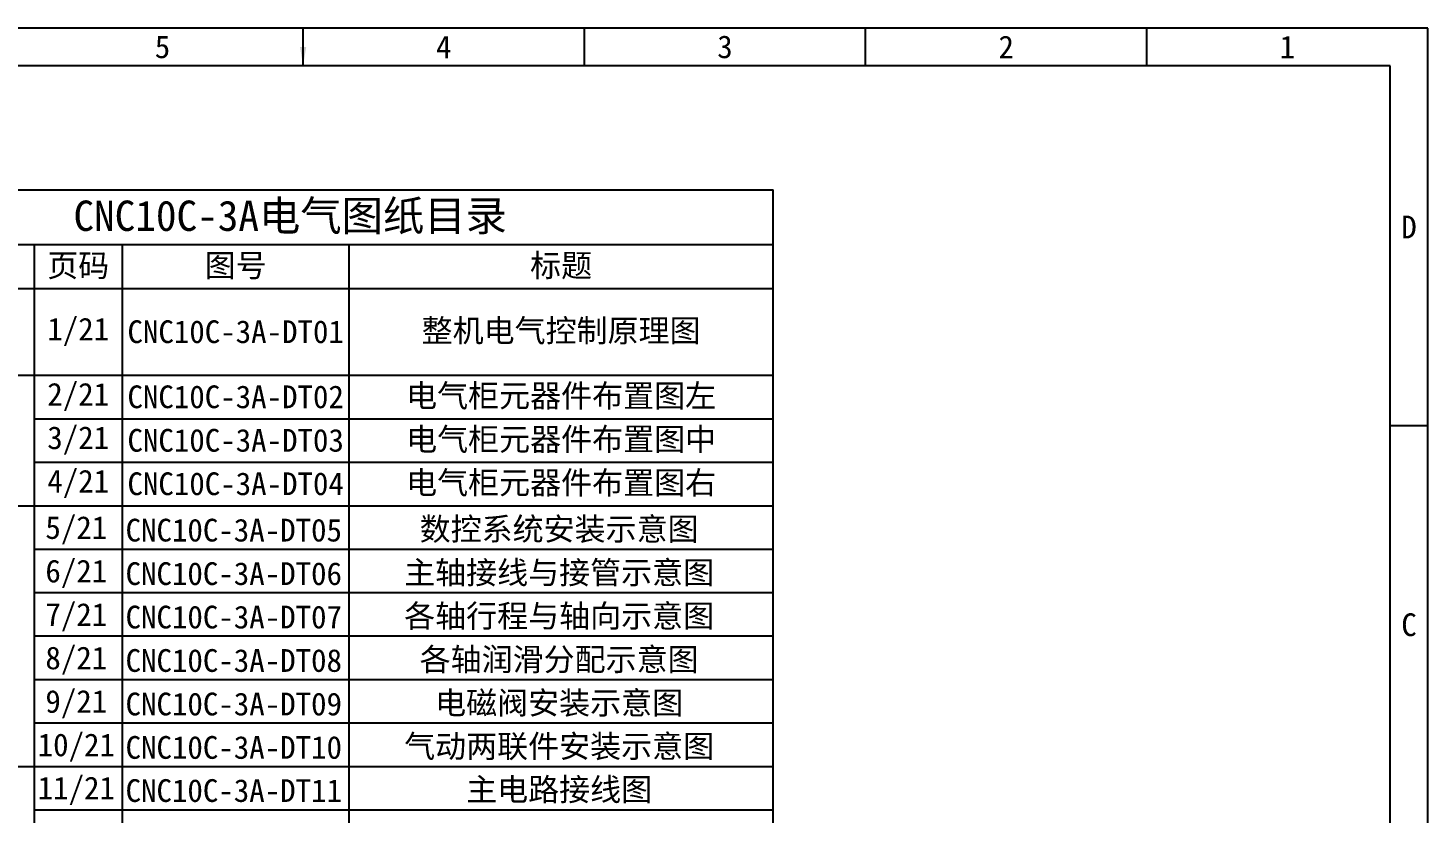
# Model space of a CAD drawing. Header units: millimetres. Extents: x 547 to 2149, y 622 to 1790.
# Drawn here: x 984.9 to 1169.7, y 728.7 to 832.4 of the extents above; entities that cross this region are included whole.
import ezdxf

# ---------------------------------------------------------------- set-up
doc = ezdxf.new("R2010")
doc.units = ezdxf.units.MM
for name, color, linetype in [('中文标注', 3, 'Continuous'), ('仅图框使用', 7, 'Continuous'), ('元器件与线路', 7, 'Continuous')]:
    doc.layers.add(name, color=color, linetype=linetype)
doc.styles.get("Standard").update_dxf_attribs({"font": 'txt', "bigfont": 'gbcbig.shx'})
doc.dimstyles.new('ISO-25', dxfattribs={"dimtxt": 2.5, "dimasz": 2.5, "dimexe": 1.25, "dimexo": 0.625, "dimtad": 1, "dimtxsty": 'Standard', "dimcen": 2.5, "dimadec": 0, "dimazin": 0, "dimtfac": 1, "dimtmove": 0, "dimatfit": 3, "dimfxl": 0, "dimarcsym": 0})

msp = doc.modelspace()

# ---------------------------------------------------------------- linework, layer by layer
at = {"layer": '仅图框使用'}
for p, q in [((1169.71, 832.38), (872.71, 832.38)), ((1058.34, 827.38), (1058.34, 832.38)), ((1095.46, 827.38), (1095.46, 832.38)), ((1132.59, 827.38), (1132.59, 832.38)), ((1169.71, 622.38), (1169.71, 832.38)), ((1164.71, 827.38), (877.71, 827.38)), ((1164.71, 627.38), (1164.71, 827.38)), ((1169.71, 779.88), (1164.71, 779.88))]:
    msp.add_line(p, q, dxfattribs=at)
at = {"layer": '元器件与线路'}
for p, q in [((955.76, 811.03), (1083.26, 811.03)), ((1083.26, 666.18), (1083.26, 811.03)), ((1083.26, 803.76), (955.76, 803.76)), ((985.69, 803.76), (985.69, 666.18)), ((997.34, 803.76), (997.34, 666.18)), ((1027.28, 666.18), (1027.28, 803.76)), ((955.76, 798.03), (1083.26, 798.03)), ((955.76, 786.56), (1083.26, 786.56)), ((985.69, 780.83), (1083.26, 780.83)), ((985.69, 775.1), (1083.26, 775.1)), ((955.76, 769.36), (1083.26, 769.36)), ((985.69, 763.63), (1083.26, 763.63)), ((985.69, 757.9), (1083.26, 757.9)), ((985.69, 752.17), (1083.26, 752.17)), ((985.69, 746.43), (1083.26, 746.43)), ((985.69, 740.7), (1083.26, 740.7)), ((955.76, 734.97), (1083.26, 734.97)), ((985.69, 729.24), (1083.26, 729.24))]:
    msp.add_line(p, q, dxfattribs=at)

# ---------------------------------------------------------------- texts
at = {"layer": '中文标注', "attachment_point": 5}
for s, insert, char_height, width in [('{\\fSimSun|b0|i0|c134|p2;CNC10C-3A电气图纸目录}', (1019.51, 807.39), 4, 127.4927), ('{\\fSimSun|b0|i0|c134|p2;页码}', (991.52, 800.89), 3, 11.65), ('{\\fSimSun|b0|i0|c134|p2;图号}', (1012.31, 800.89), 3, 29.9315), ('{\\fSimSun|b0|i0|c134|p2;标题}', (1055.27, 800.89), 3, 55.9797), ('{\\fSimSun|b0|i0|c134|p2;1/21}', (991.52, 792.29), 3, 11.65), ('{\\fSimSun|b0|i0|c134|p2;CNC10C-3A-DT01}', (1012.31, 792.29), 3, 29.9315), ('{\\fSimSun|b0|i0|c134|p2;整机电气控制原理图}', (1055.27, 792.29), 3, 55.9797), ('{\\fSimSun|b0|i0|c134|p2;2/21}', (991.52, 783.7), 3, 11.65), ('{\\fSimSun|b0|i0|c134|p2;电气柜元器件布置图左}', (1055.27, 783.7), 3, 55.9797), ('{\\fSimSun|b0|i0|c134|p2;CNC10C-3A-DT02}', (1012.31, 783.7), 3, 29.9315), ('{\\fSimSun|b0|i0|c134|p2;3/21}', (991.52, 777.96), 3, 11.65), ('{\\fSimSun|b0|i0|c134|p2;电气柜元器件布置图中}', (1055.27, 777.96), 3, 55.9797), ('{\\fSimSun|b0|i0|c134|p2;CNC10C-3A-DT03}', (1012.31, 777.96), 3, 29.9315), ('{\\fSimSun|b0|i0|c134|p2;4/21}', (991.52, 772.23), 3, 11.65), ('{\\fSimSun|b0|i0|c134|p2;CNC10C-3A-DT04}', (1012.31, 772.23), 3, 29.9315), ('{\\fSimSun|b0|i0|c134|p2;电气柜元器件布置图右}', (1055.27, 772.23), 3, 55.9797), ('{\\fSimSun|b0|i0|c134|p2;5/21}', (991.27, 766.11), 3, 11.65), ('{\\fSimSun|b0|i0|c134|p2;CNC10C-3A-DT05}', (1012.06, 766.11), 3, 29.9315), ('{\\fSimSun|b0|i0|c134|p2;数控系统安装示意图}', (1055.01, 766.11), 3, 55.9797), ('{\\fSimSun|b0|i0|c134|p2;6/21}', (991.27, 760.37), 3, 11.65), ('{\\fSimSun|b0|i0|c134|p2;CNC10C-3A-DT06}', (1012.06, 760.37), 3, 29.9315), ('{\\fSimSun|b0|i0|c134|p2;主轴接线与接管示意图}', (1055.01, 760.37), 3, 55.9797), ('{\\fSimSun|b0|i0|c134|p2;7/21}', (991.27, 754.64), 3, 11.65), ('{\\fSimSun|b0|i0|c134|p2;CNC10C-3A-DT07}', (1012.06, 754.64), 3, 29.9315), ('{\\fSimSun|b0|i0|c134|p2;各轴行程与轴向示意图}', (1055.01, 754.64), 3, 55.9797), ('{\\fSimSun|b0|i0|c134|p2;8/21}', (991.27, 748.91), 3, 11.65), ('{\\fSimSun|b0|i0|c134|p2;CNC10C-3A-DT08}', (1012.06, 748.91), 3, 29.9315), ('{\\fSimSun|b0|i0|c134|p2;各轴润滑分配示意图}', (1055.01, 748.91), 3, 55.9797), ('{\\fSimSun|b0|i0|c134|p2;9/21}', (991.27, 743.17), 3, 11.65), ('{\\fSimSun|b0|i0|c134|p2;电磁阀安装示意图}', (1055.01, 743.17), 3, 55.9797), ('{\\fSimSun|b0|i0|c134|p2;CNC10C-3A-DT09}', (1012.06, 743.17), 3, 29.9315), ('{\\fSimSun|b0|i0|c134|p2;10/21}', (991.27, 737.44), 3, 11.65), ('{\\fSimSun|b0|i0|c134|p2;气动两联件安装示意图}', (1055.01, 737.44), 3, 55.9797), ('{\\fSimSun|b0|i0|c134|p2;CNC10C-3A-DT10}', (1012.06, 737.44), 3, 29.9315), ('{\\fSimSun|b0|i0|c134|p2;11/21}', (991.27, 731.75), 3, 11.65), ('{\\fSimSun|b0|i0|c134|p2;\\C3;主电路接线图}', (1055.01, 731.75), 3, 55.9797), ('{\\fSimSun|b0|i0|c134|p2;CNC10C-3A-DT11}', (1012.06, 731.75), 3, 29.9315)]:
    msp.add_mtext(s, dxfattribs=dict(at, insert=insert, char_height=char_height, width=width))
at = {"layer": '仅图框使用', "char_height": 3, "attachment_point": 5}
for s, insert, width in [('{\\fSimSun|b0|i0|c134|p2;5}', (1002.65, 829.88), 37.125), ('{\\fSimSun|b0|i0|c134|p2;4}', (1039.78, 829.88), 37.125), ('{\\fSimSun|b0|i0|c134|p2;3}', (1076.9, 829.88), 37.125), ('{\\fSimSun|b0|i0|c134|p2;2}', (1114.03, 829.88), 37.125), ('{\\fSimSun|b0|i0|c134|p2;1}', (1151.15, 829.88), 37.125), ('{\\fSimSun|b0|i0|c134|p2;D}', (1167.21, 806.13), 5), ('{\\fSimSun|b0|i0|c134|p2;C}', (1167.21, 753.63), 5)]:
    msp.add_mtext(s, dxfattribs=dict(at, insert=insert, width=width))

# ---------------------------------------------------------------- leaders
at = {"layer": '仅图框使用'}
msp.add_leader([(1021.21, 827.38), (1021.21, 832.38)], dimstyle='ISO-25', override={"dimgap": 0.625, "dimtad": 0}, dxfattribs=at)

doc.saveas('drawing.dxf')
